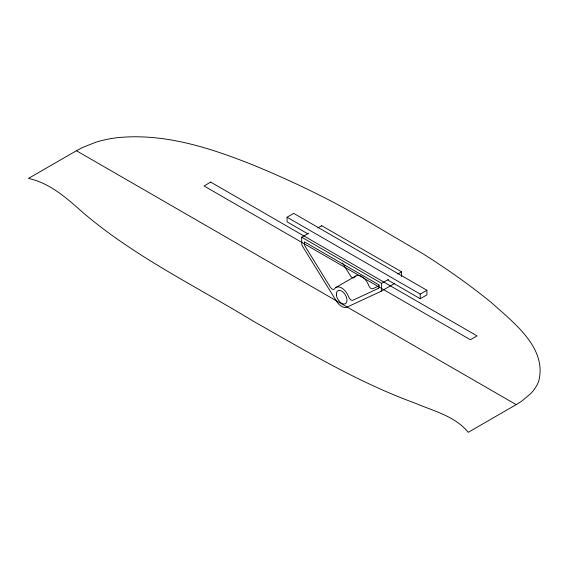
<?xml version="1.0" encoding="UTF-8"?>
<svg xmlns="http://www.w3.org/2000/svg" width="569" height="569" viewBox="0 0 569 569"><rect width="100%" height="100%" fill="white"/><g stroke="black" fill="none" stroke-linecap="round" stroke-linejoin="round"><path stroke-width="0.85" d="M516.197 404.63L521.752 401.131L530.721 393.613A77.512 44.752 0 0 0 538.772 381.045C547.321 347.275 512.534 321.834 490.819 302.096A894.219 516.275 0 0 0 473.572 288.618L469.148 285.311A875.385 505.4 0 0 0 446.423 269.137L437.035 262.842A863.813 498.721 0 0 0 422.639 253.575L363.968 219.093L338.064 204.748A863.856 498.743 0 0 0 322.018 196.433L311.108 191.013A875.385 505.4 0 0 0 283.092 177.891L277.366 175.344A893.743 515.998 0 0 0 254.023 165.38C210.829 148.089 164.427 132.833 117.271 137.698A77.512 44.752 0 0 0 95.514 142.35L82.491 147.52L76.424 150.735L28.45 178.431C50.442 183.097 67.491 198.915 83.828 213.325C135.251 257.032 196.782 286.655 254.023 321.627C306.456 351.279 358.541 382.61 415.384 403.25C433.628 411.095 455.264 416.202 468.223 432.326L516.197 404.63L76.424 150.735M307.843 233.838L287.053 221.839L287.053 217.223L293.711 213.382L426.899 290.275L426.899 294.884L420.235 298.732L387.902 280.062M301.705 237.216L381.614 283.355L381.614 289.678A3.77 2.176 60 0 1 380.739 291.449L347.012 307.132A11.302 6.522 60 0 1 336.307 300.951L302.587 246.327A3.77 2.176 60 0 1 301.705 243.539L301.705 237.216L308.618 233.226M317.843 227.899L321.684 225.687L401.593 271.818L401.593 276.562M335.81 287.53L355.781 276.001M381.614 283.355L388.527 279.358M397.752 274.038L401.593 271.818M380.832 291.399L394.666 283.412M287.053 217.223L420.235 294.116L426.899 290.275M379.16 285.794L372.866 288.725A3.77 2.176 60 0 1 368.719 285.474A11.302 6.522 60 0 0 361.635 276.434A11.302 6.522 60 0 0 354.558 277.295A3.77 2.176 60 0 1 354.459 277.437M342.481 262.921L350.412 275.759A3.77 2.176 60 0 0 353.655 277.928M420.235 294.116L420.235 298.732M321.684 225.687L321.684 226.078M210.694 182.116L204.029 185.956L470.399 339.743L477.057 335.902L210.694 182.116M378.072 288.547L352.887 300.261A3.77 2.176 60 0 1 348.74 297.011A11.302 6.522 60 0 0 341.663 287.964A11.302 6.522 60 0 0 334.579 288.832A3.77 2.176 60 0 1 330.433 287.295L305.247 246.498A3.77 2.176 60 0 1 304.372 243.71L304.372 241.832L378.954 284.891L378.954 286.769A3.77 2.176 60 0 1 378.072 288.547M336.4 295.126A7.532 4.353 60 0 0 345.02 303.91A7.532 4.353 60 0 0 343.562 292.544A7.532 4.353 60 0 0 336.4 295.126"/></g></svg>
